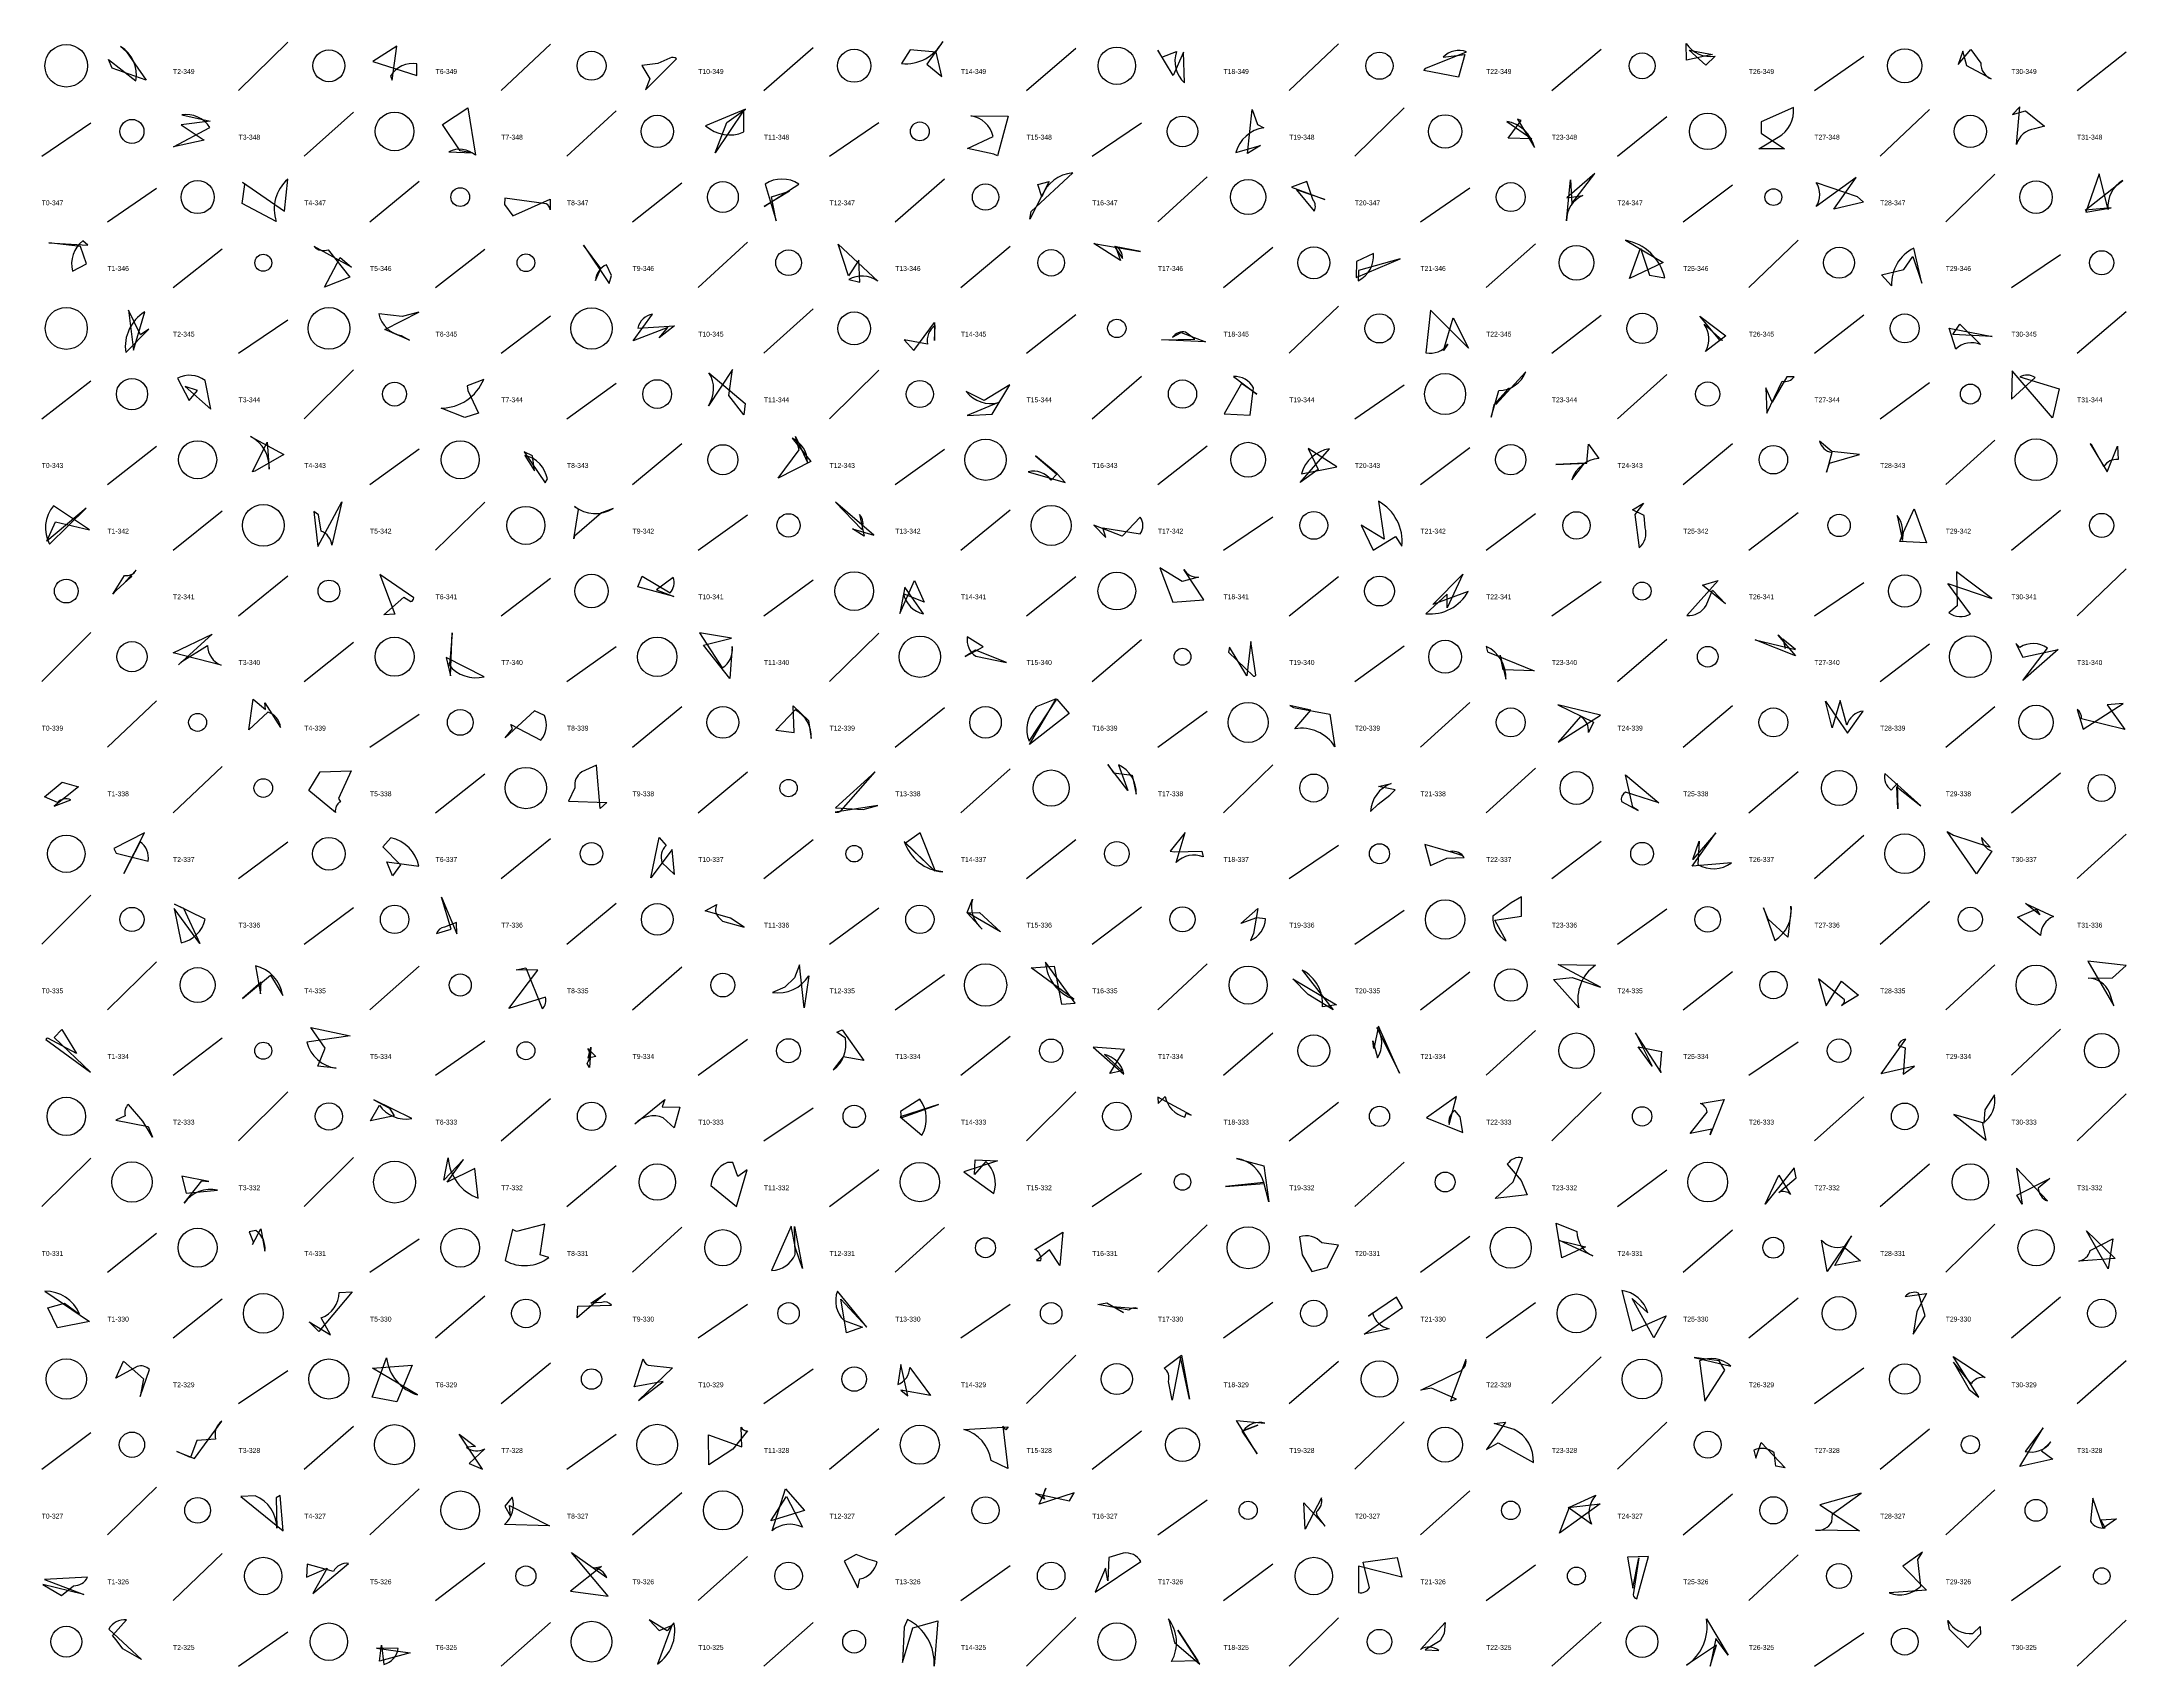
# Model space of a CAD drawing. Header units: millimetres. Extents: x -1 to 9990, y 0 to 15990.
# Drawn here: x 0 to 1270, y 13000 to 13990 of the extents above; entities that cross this region are included whole.
import ezdxf

# ---------------------------------------------------------------- set-up
doc = ezdxf.new("R2010")
doc.units = ezdxf.units.MM
doc.layers.add('TEXT', color=3, linetype='Continuous')
doc.layers.add('WALL', color=1, linetype='Continuous')

msp = doc.modelspace()

# ---------------------------------------------------------------- linework, layer by layer
for points in [[(42.9, 13973.5), (40.7, 13978.9), (57.4, 13965.8, 0.3), (48.1, 13986.8), (51.6, 13983.5), (63.6, 13966.2)], [(201.8, 13977.5), (228.5, 13969), (228.6, 13976.2, 0.3), (212.5, 13968.7), (213.5, 13966.2), (216.4, 13987)], [(544.9, 13983.3), (529.1, 13984.6), (523.9, 13976.3, 0.3), (548.9, 13989.7), (539.2, 13976), (548.4, 13968.5)], [(680, 13984.5), (682.5, 13980.3), (691.4, 13983.7, 0.3), (696.3, 13964.5), (695.7, 13983.3), (689.4, 13969.1)], [(842.1, 13972.2), (843.3, 13973.5), (868, 13983.5, 0.3), (853.8, 13980.2), (867.1, 13981.8), (863.2, 13968)], [(1017.9, 13981.8), (1002, 13978.4), (1001.8, 13988.5, 0.3), (1019.5, 13980.9), (1013.9, 13975.4), (1003.7, 13984.4)], [(1167.6, 13975.8), (1175.2, 13984.8), (1181.3, 13976.6, 0.3), (1187.6, 13967), (1172.8, 13974.9), (1170.4, 13983.9)], [(370.5, 13967.1), (367.9, 13960.3), (386.8, 13979.2, 0.3), (382.7, 13979.6), (375.4, 13976.3), (365.7, 13975.1)], [(98.9, 13929.7), (80.2, 13925.6), (102.5, 13937.4, 0.3), (85.3, 13945), (102.6, 13941.3), (85, 13939.1)], [(244.2, 13939.3), (259.7, 13949.3), (264.3, 13920.5, 0.3), (248, 13922.6), (262.2, 13921.9), (255, 13923.2)], [(417.4, 13940.5), (428.8, 13948.5), (404.5, 13938.5, 0.3), (427.7, 13934.7), (427.8, 13948), (410.2, 13922)], [(737.5, 13948.3), (740.6, 13939.3), (744.5, 13937.2, 0.3), (727.5, 13922.1), (742.5, 13926.5), (734.6, 13921.5)], [(1061.7, 13924.4), (1046.2, 13924.4), (1057.9, 13931.4, 0.3), (1067.2, 13949.5), (1047.5, 13940.8), (1047.5, 13933.9)], [(1208.6, 13947.6), (1220.1, 13938.2), (1214.1, 13936.6, 0.3), (1203.1, 13927), (1205.2, 13950), (1200.7, 13945.4)], [(580.1, 13921.2), (564.1, 13924.6), (579.7, 13932, 0.3), (566.1, 13944.5), (588.7, 13944.3), (582.3, 13920.1)], [(901.4, 13941.7), (899.2, 13942.4), (909.4, 13925.2, 0.3), (892.5, 13941.1), (907.8, 13930.4), (893.4, 13930.9)], [(602, 13881.6), (602.9, 13886.3), (628.2, 13909.7, 0.3), (609.3, 13895.1), (606.8, 13902.6), (613.8, 13904.4)], [(946.2, 13909.3), (929.1, 13894.6), (939, 13896, 0.3), (928.9, 13880.6), (931.4, 13905.6), (932.3, 13891)], [(1091.8, 13887.6), (1105.5, 13907), (1081, 13889.2, 0.3), (1081.1, 13903.9), (1106.1, 13895.3), (1109.9, 13891.8)], [(1260.8, 13888.5), (1244.9, 13887.1), (1267.8, 13905.1, 0.3), (1258.9, 13887.5), (1253.5, 13909.2), (1245.4, 13885.9)], [(122.4, 13904), (147.9, 13886.4), (149.9, 13905.9, 0.3), (142.9, 13880.1), (122.1, 13891), (123.7, 13902.7)], [(287.1, 13883.6), (309.8, 13893.7), (309.7, 13887.2, 0.3), (307.3, 13890.9), (282.2, 13894.3), (281.9, 13890.5)], [(455.6, 13898.6), (440.2, 13889.3), (461.3, 13902.9, 0.3), (440.7, 13902.9), (447.5, 13880.6), (444.7, 13895.1)], [(781.8, 13893.6), (764.5, 13899.4), (775.2, 13886.4, 0.3), (774.5, 13893.5), (770.8, 13904.4), (761.4, 13901.1)], [(974, 13863.9), (979.5, 13847.5), (988.8, 13845.8, 0.3), (964.8, 13868.7), (987.9, 13855.2), (967.3, 13845.3)], [(4.4, 13867.1), (28.1, 13865.7), (25, 13868.3, 0.3), (18.8, 13849.9), (27.3, 13854.4), (23.7, 13864.9)], [(181.9, 13858.2), (188.8, 13852.3), (166, 13864.9, 0.3), (174.6, 13862.9), (187.7, 13846.3), (172.2, 13840.2)], [(345.8, 13842.4), (347.1, 13847.3), (344.1, 13853.7, 0.3), (337.4, 13844.2), (340.6, 13851.4), (330, 13865.8)], [(491.5, 13847.1), (485.2, 13866.4), (509.4, 13843.8, 0.3), (491.7, 13844.7), (498.5, 13843.2), (497.8, 13856.5)], [(669.4, 13861.8), (653.5, 13864.8), (658.5, 13857.5, 0.3), (654.2, 13864.9), (657.3, 13856.4), (640.9, 13866.7)], [(827.7, 13857.4), (802.3, 13850.2), (802.1, 13844, 0.3), (811.4, 13860.6), (801.1, 13855.8), (800.9, 13846.1)], [(1139.9, 13858.8), (1145.5, 13842.6), (1140.6, 13863.9, 0.3), (1127, 13841), (1120.9, 13847.6), (1134.4, 13850.9)], [(52.8, 13826.2), (55.9, 13801.7), (62.8, 13825.1, 0.3), (51.2, 13800.3), (65.2, 13814.6), (60.1, 13811.1)], [(229.7, 13824.8), (219.6, 13822.2), (205.3, 13823.8, 0.3), (219.1, 13810.6), (224, 13807.8), (209.1, 13814.4)], [(381.4, 13815.6), (360.4, 13807.5), (372.1, 13823.7, 0.3), (363.2, 13815.2), (385.6, 13816.6), (376.2, 13809.2)], [(544, 13818.5), (543.9, 13807.6), (544.4, 13816.8, 0.3), (539.6, 13805.4), (525.4, 13808), (531.3, 13801.5)], [(869.3, 13803), (846, 13826.1), (843.3, 13800.2, 0.3), (856.6, 13805.4), (854, 13801.5), (860, 13821.4)], [(1010.2, 13822.4), (1026.1, 13810.5), (1013.6, 13801, 0.3), (1012.9, 13817.5), (1024, 13807.7), (1022.3, 13807.8)], [(682.3, 13808), (702.6, 13808.5), (696.9, 13812.8, 0.3), (689, 13809.6), (694.2, 13812.6), (709, 13806.8)], [(1164.3, 13811.3), (1168.5, 13817.6), (1181.2, 13805.1, 0.3), (1166.1, 13802.4), (1162, 13815.2), (1188.3, 13810)], [(87.5, 13779.6), (103, 13765.8), (99.5, 13783.2, 0.3), (82.8, 13784.6), (89.9, 13771.1), (94.9, 13777.2)], [(266.1, 13763.3), (257.7, 13760.8), (243.3, 13766.4, 0.3), (269.3, 13783.9), (259.3, 13780.1), (259.6, 13777.2)], [(418.6, 13774.1), (420.9, 13790), (406.2, 13767.9, 0.3), (406.5, 13788), (428.6, 13769.3), (427.8, 13762.4)], [(589.8, 13780.7), (574.1, 13771.1), (563.3, 13776.5, 0.3), (583, 13769.8), (563.8, 13762), (579.1, 13762.8)], [(720.4, 13763), (736.2, 13762.2), (738.2, 13778.7, 0.3), (726, 13785.7), (740.2, 13775), (731, 13781.5)], [(884.7, 13768.5), (883, 13760.9), (887.8, 13777.1, 0.3), (904.1, 13788.5), (886, 13768.6), (893.9, 13778.6)], [(1050.3, 13778.8), (1050.9, 13763.4), (1060.3, 13782.9, 0.3), (1067.7, 13785.6), (1063.1, 13785.6), (1054.2, 13770)], [(1200.5, 13789.1), (1200, 13771.8), (1214.4, 13785, 0.3), (1205.1, 13785.4), (1229.1, 13778.2), (1225.1, 13760.6)], [(128.5, 13727.7), (137.3, 13745.7), (138.5, 13729.3, 0.3), (127.3, 13749.1), (147.6, 13738.2), (129.9, 13728)], [(461.5, 13741.1), (459.2, 13749.2), (466.5, 13733.4, 0.3), (457.2, 13748.1), (468.5, 13733.9), (448.6, 13723.7)], [(777.6, 13729.1), (766.6, 13721.1), (784.6, 13741.6, 0.3), (767.6, 13726.5), (789, 13730.7), (771.5, 13741.8)], [(941.4, 13732.9), (942.3, 13744.4), (948.6, 13735.8, 0.3), (932.2, 13722.8), (939.9, 13732.9), (922.4, 13732.1)], [(1107.4, 13738.1), (1090.5, 13740), (1083.1, 13746.4, 0.3), (1090.5, 13739.4), (1087.3, 13727.5), (1089.1, 13733)], [(1258.4, 13727.6), (1264.7, 13743.2), (1265, 13735.1, 0.3), (1256.3, 13730.8), (1248.8, 13744.3), (1247.9, 13744.6)], [(294, 13739.8), (306.8, 13720.9), (308.1, 13723.3, 0.3), (294.4, 13737.6), (300.2, 13728.2), (299.1, 13737.4)], [(605.4, 13737.3), (618.4, 13726.2), (615, 13722.5, 0.3), (601, 13727.7), (623.6, 13721.1), (618.7, 13726.5)], [(8.4, 13697.1), (29.1, 13692.2), (7.1, 13707, 0.3), (4.7, 13683.5), (27, 13705.4), (3.2, 13685.4)], [(168.2, 13682.2), (182.8, 13709.3), (176.7, 13682.9, 0.3), (170.3, 13691.4), (168.7, 13701.5), (165.8, 13703.5)], [(324.2, 13686.9), (327.1, 13704.6), (324.5, 13706.5, 0.3), (348.2, 13705.2), (341.1, 13702.7), (324.6, 13688.4)], [(507, 13689), (483.7, 13709.1), (499.6, 13692.5, 0.3), (498.2, 13701.6), (501.1, 13688.5), (494, 13693)], [(811.1, 13680), (824.7, 13688.3), (828.7, 13682.3, 0.3), (814.4, 13709.7), (817.9, 13686.7), (803.9, 13695.2)], [(975.9, 13708.6), (970.6, 13701.6), (973.3, 13681.3, 0.3), (976.8, 13693.5), (976.3, 13701), (969.1, 13704.4)], [(1140.7, 13705.1), (1148.2, 13684.4), (1132, 13685.2, 0.3), (1130.5, 13701), (1133.7, 13685.7), (1134.3, 13690.9)], [(648.4, 13687.6), (646.4, 13693.6), (669.3, 13689.8, 0.3), (669.3, 13700.1), (658.3, 13688.5), (640.9, 13695.2)], [(45.3, 13655.3), (43.3, 13653.1), (50.5, 13664.5, 0.3), (57.6, 13667.8), (51.1, 13660.8), (54.9, 13664)], [(689.2, 13648.2), (708, 13649.7), (695.9, 13668.2, 0.3), (704.7, 13663.5), (694.8, 13660.8), (681.2, 13669.1)], [(856.2, 13644.8), (856.2, 13653.2), (843.3, 13641.2, 0.3), (869.1, 13654.8), (847.5, 13646.8), (865.7, 13665.2)], [(1166.6, 13666.8), (1167, 13646), (1161.9, 13641.8, 0.3), (1175, 13641), (1161.2, 13659.6), (1188, 13650.5)], [(208.5, 13640.6), (220.6, 13651.3), (224.9, 13648.6, 0.3), (226.8, 13650.8), (206.1, 13665.1), (215.1, 13640.9)], [(363.1, 13657.6), (365.9, 13664.1), (382.8, 13653.9, 0.3), (384.7, 13663.2), (374.5, 13655.8), (385.2, 13651.7)], [(531.7, 13661.4), (537.6, 13648.2), (525.1, 13653.3, 0.3), (537.2, 13641.2), (525.8, 13657.4), (522.8, 13641.3)], [(1011.8, 13658.6), (1021.3, 13661.5), (1002.2, 13640.2, 0.3), (1014, 13646.3), (1017.8, 13655.5), (1025.8, 13647.2)], [(83.4, 13610.1), (85.4, 13612.1), (101, 13621.8, 0.3), (109.3, 13609.9), (80, 13617.4), (103.8, 13628.8)], [(250.1, 13629.5), (248.7, 13611.8), (248, 13610.2, 0.3), (269.6, 13602.8), (246.5, 13614.5), (249, 13603.3)], [(420.2, 13626.3), (400.8, 13629.5), (414.6, 13608.2, 0.3), (420.7, 13621.2), (419.2, 13601.7), (403.2, 13622.1)], [(1068.5, 13619.4), (1060.7, 13625.6), (1062.2, 13620.1, 0.3), (1057.6, 13628.2), (1068.5, 13615.5), (1043.8, 13625.2)], [(562.7, 13615.2), (573.5, 13621.1), (563.9, 13627.1, 0.3), (569.1, 13615.4), (587.8, 13611.4), (568.8, 13619)], [(723.6, 13620.9), (723.1, 13617.7), (738.3, 13603.1, 0.3), (739.7, 13603.7), (736.6, 13624.3), (734.2, 13603.4)], [(890.4, 13607), (888.6, 13615.9), (892, 13601.3, 0.3), (880.1, 13621.3), (880.9, 13617.9), (909.3, 13606.5)], [(1228.5, 13619.3), (1206.9, 13600.5), (1222, 13620.2, 0.3), (1205.1, 13620.7), (1202.7, 13623), (1207, 13614.8)], [(136.3, 13582.9), (136, 13587), (145.5, 13571.8, 0.3), (137.8, 13581.3), (126.1, 13570.4), (128.8, 13589.1)], [(601.7, 13561.6), (618.1, 13589.4), (605.9, 13584.4, 0.3), (601.5, 13563.6), (618.4, 13589.2), (626, 13580.4)], [(286.9, 13571), (285.9, 13573.8), (304, 13564.2, 0.3), (306.3, 13579.2), (300.2, 13582), (282.3, 13565.5)], [(457.8, 13585.1), (467.2, 13576.2), (468.8, 13565.2, 0.3), (459, 13582.6), (447.3, 13570.3), (458.4, 13568.8)], [(762.7, 13584), (784.7, 13580.1), (787.9, 13560.2, 0.3), (763.4, 13571.1), (773.2, 13582.5), (760.3, 13585.3)], [(923.6, 13585.6), (945.4, 13575.2), (942.3, 13568.9, 0.3), (937.4, 13578.6), (923.9, 13562.9), (949.6, 13579.5)], [(1086.7, 13588), (1100.2, 13568.4), (1109.7, 13581.9, 0.3), (1099.8, 13573.3), (1095.6, 13588.3), (1090.9, 13571.7)], [(1258.4, 13585.6), (1269.1, 13570.6), (1242.7, 13577.2, 0.3), (1240, 13582.8), (1243.8, 13570.8), (1268, 13586.6)], [(22.5, 13535.7), (7.7, 13524), (17.7, 13527.8, 0.3), (9.6, 13526.3), (1.7, 13529.7), (12.4, 13538.6)], [(188.5, 13545.5), (180.9, 13528.6), (182, 13526.7, 0.3), (178.9, 13520.1), (162.8, 13533.5), (169.7, 13544.8)], [(340.3, 13522.5), (338, 13548.9), (329, 13544.8, 0.3), (324.9, 13535.2), (320.9, 13527), (344.2, 13526.1)], [(500.5, 13522), (509.3, 13524.4), (483.5, 13520.4, 0.3), (487, 13521.4), (507.7, 13544.9), (483.6, 13523)], [(652.9, 13544.2), (664.3, 13542.8), (666.8, 13531.2, 0.3), (656, 13549.2), (661.7, 13533.5), (649.6, 13549.4)], [(964.8, 13543.1), (985.3, 13526), (964.8, 13532.5, 0.3), (962.4, 13526.8), (972.7, 13521.4), (969.3, 13523.3)], [(1130.3, 13535.7), (1144.8, 13524.1), (1122.8, 13543.8, 0.3), (1126.8, 13533.8), (1130.4, 13537.7), (1130.9, 13522.3)], [(824.6, 13533.9), (814.5, 13535.9), (822.1, 13537.7, 0.3), (809.6, 13520.8), (814.2, 13525.2), (821.4, 13530.6)], [(44, 13498.1), (45.4, 13495.3), (64.8, 13490.5, 0.3), (59.9, 13502.3), (50, 13482.9), (62.7, 13507.7)], [(213.8, 13481.5), (210.2, 13490.1), (229.8, 13487.4, 0.3), (212.7, 13504.7), (207.9, 13499.2), (218.5, 13488.2)], [(371.2, 13480.3), (376.2, 13504.8), (380.4, 13500.1, 0.3), (377.9, 13489.7), (385.5, 13482.4), (384.1, 13497.5)], [(526.3, 13501.5), (544.2, 13484.4), (525.5, 13502.4, 0.3), (548.9, 13484), (544.3, 13484.7), (535.1, 13507.7)], [(690.2, 13496.2), (706.7, 13496.6), (707.6, 13493, 0.3), (691.1, 13489.7), (696.7, 13507.9), (687.4, 13496.5)], [(846, 13487.8), (856, 13492.3), (866.7, 13492.6, 0.3), (858.3, 13496.4), (865, 13494.2), (842.7, 13500.6)], [(1005.9, 13491.5), (1009.8, 13502.7), (1008.9, 13488.5, 0.3), (1029.5, 13489.4), (1005.6, 13487.5), (1019.9, 13507.7)], [(1164.8, 13506.3), (1187, 13499), (1181.7, 13504.9, 0.3), (1188.1, 13496.5), (1178.7, 13482.7), (1160.9, 13508.6)], [(96.3, 13440.4), (80.7, 13461.7), (84.9, 13440.7, 0.3), (99.6, 13455.1), (81, 13464.3), (86.4, 13461.8)], [(252.9, 13446.2), (252.7, 13453.2), (245.3, 13450.3, 0.3), (240.6, 13446.4), (249.4, 13449), (243.5, 13468.5)], [(419.7, 13455.7), (404.2, 13460.3), (411.3, 13464.1, 0.3), (412.1, 13456.6), (414.7, 13454), (428, 13450.2)], [(584.2, 13447.4), (563.8, 13459.1), (567, 13467.3, 0.3), (573, 13449.1), (563.8, 13458.9), (571.4, 13459.1)], [(901.5, 13468.7), (895.2, 13465), (884.1, 13456.9, 0.3), (892.2, 13442), (885.2, 13454.5), (901.5, 13457)], [(1051.9, 13455.2), (1048.9, 13462.1), (1055.9, 13442.2, 0.3), (1065.6, 13463), (1065.8, 13461.6), (1063.8, 13444.1)], [(1217.3, 13457.8), (1208.5, 13464.6), (1225.6, 13456.7, 0.3), (1217.7, 13445.1), (1203.7, 13456.4), (1215, 13461.2)], [(741, 13461.7), (738.2, 13446.4), (736.4, 13442.2, 0.3), (745.5, 13455.3), (740.1, 13456), (730.5, 13452.4)], [(122.3, 13406.9), (139.4, 13421), (146.9, 13408.7, 0.3), (130.2, 13426.7), (133.4, 13409.6), (133.7, 13416.8)], [(289, 13424.2), (294.9, 13425.5), (305, 13400.7, 0.3), (306.9, 13407.6), (284.5, 13400.7), (302.2, 13424)], [(458.7, 13419.3), (452.8, 13413.7), (445.3, 13410.4, 0.3), (467.3, 13420.6), (464.6, 13401.2), (461.7, 13427.4)], [(621.2, 13403.3), (629.6, 13403.9), (611.6, 13428.9, 0.3), (628.9, 13406.3), (602.9, 13425.4), (616.9, 13426.5)], [(762.3, 13418.7), (788.8, 13402.9), (780.3, 13401.7, 0.3), (768, 13424.1), (786.8, 13400), (771.5, 13409.2)], [(949.6, 13413.7), (923.9, 13427.6), (946.6, 13427.1, 0.3), (936.4, 13401.2), (921.1, 13418.4), (932.4, 13419.5)], [(1246.5, 13429.5), (1262.4, 13402.4), (1259.7, 13410.5, 0.3), (1246.7, 13419.2), (1261.5, 13419.3), (1270, 13426.9)], [(1096.5, 13417.4), (1106.8, 13408.8), (1096.5, 13402.6, 0.3), (1098.3, 13405.9), (1082.4, 13418.8), (1087.1, 13402.4)], [(12.3, 13388), (21.3, 13373.2), (3.8, 13382.7, 0.3), (2.5, 13381.9), (29.7, 13361.9), (7.5, 13383)], [(164, 13389.1), (187.9, 13384), (161.5, 13380.2, 0.3), (179.3, 13364.3), (168.3, 13365.6), (172.8, 13376.6)], [(500.8, 13369.1), (488.3, 13371.3), (482.2, 13363.4, 0.3), (489.6, 13382.6), (484.5, 13386.3), (487.7, 13387.8)], [(811.6, 13376.4), (811, 13381.1), (813.8, 13370.6, 0.3), (813.5, 13389.2), (827.3, 13361.4), (814.4, 13389.9)], [(972.6, 13377.4), (986.9, 13374.5), (986, 13364.9, 0.3), (986.7, 13361.8), (971, 13385.9), (981.1, 13365.6)], [(334.5, 13377.1), (333.7, 13364.7), (332.3, 13367.3, 0.3), (332.8, 13376.4), (337.5, 13371.5), (333, 13370.5)], [(659.7, 13375.7), (640.5, 13377.1), (659.3, 13360.7, 0.3), (647.4, 13372.6), (658.2, 13362.8), (650.7, 13361.2)], [(1140.9, 13365.5), (1120.6, 13361), (1135.6, 13382, 0.3), (1131, 13378.1), (1135.3, 13376.7), (1134, 13360.7)], [(1165, 13336.2), (1184.6, 13320.6), (1182.5, 13330.6, 0.3), (1189.7, 13348.1), (1183.8, 13338.9), (1183.3, 13330.9)], [(67.5, 13322.3), (61.7, 13332.1), (52.8, 13342.2, 0.3), (50.9, 13335.4), (45.2, 13332.6), (64.9, 13328.8)], [(214.7, 13335.3), (200.3, 13332.2), (205.7, 13341.9, 0.3), (225.4, 13333.7), (202.3, 13345.1), (211.8, 13340)], [(388.8, 13340.6), (385.3, 13328), (378.7, 13334.2, 0.3), (361.3, 13330.4), (379.6, 13345.2), (378, 13340.9)], [(546.3, 13342.3), (523.1, 13334.7), (536.3, 13323.6, 0.3), (535, 13345.4), (523.2, 13338), (523.7, 13334.2)], [(680, 13346.6), (680.2, 13342.8), (684.5, 13347.2, 0.3), (696.5, 13334.6), (697.3, 13336.9), (700.2, 13335.7)], [(865.7, 13325.1), (864.2, 13334.8), (860.9, 13338.6, 0.3), (857.4, 13330), (862, 13347.1), (843.7, 13334.1)], [(1017.4, 13327.3), (1004.3, 13324.5), (1014.6, 13337.6, 0.3), (1010.3, 13342.9), (1025, 13345.2), (1016.4, 13323.7)], [(256.9, 13308.8), (244.9, 13296.2), (247.7, 13309.8, 0.3), (266, 13285.2), (263.9, 13303.2), (247, 13295)], [(885.5, 13284.9), (896.4, 13295.2), (902.1, 13309.8, 0.3), (892.9, 13305.9), (901.4, 13295.9), (905, 13287.2)], [(85.3, 13298.5), (88, 13288.3), (107.2, 13290.1, 0.3), (86.8, 13282.1), (97.6, 13295.7), (101.8, 13295.4)], [(424.2, 13298.3), (421, 13307), (417.8, 13306.8, 0.3), (407.7, 13292.9), (423.3, 13280.1), (429.8, 13302.5)], [(582.3, 13308), (561.8, 13301.2), (580, 13288.1, 0.3), (575.2, 13307.5), (568.3, 13299.6), (568.7, 13308.6)], [(744.5, 13294.7), (721.2, 13292.2), (744.8, 13294.1, 0.3), (728, 13309.4), (744.6, 13304.8), (747.6, 13282.9)], [(1050, 13281.5), (1058.4, 13299.1), (1065.5, 13287.5, 0.3), (1058.4, 13288.6), (1068.9, 13297.6), (1067.7, 13303.7)], [(1203.4, 13287), (1223.5, 13297.1), (1216.4, 13291.3, 0.3), (1222, 13283.5), (1203.1, 13303.4), (1206.6, 13281.5)], [(128.4, 13256.9), (133.6, 13266.5), (135.9, 13252.8, 0.3), (130.4, 13265.4), (126.4, 13264.7), (128.8, 13258.5)], [(289.2, 13264.8), (286.9, 13266), (282.3, 13247.2, 0.3), (308.9, 13249), (303.7, 13250.7), (306.5, 13269.4)], [(459.2, 13254.8), (456.7, 13268.1), (444.7, 13241.2, 0.3), (459, 13250.9), (458.7, 13268), (463.5, 13242.4)], [(614, 13253.7), (606, 13247.2), (608.8, 13247.3, 0.3), (605.1, 13254), (622.2, 13264.4), (620.2, 13244.2)], [(783.2, 13242.9), (790, 13256.5), (779.9, 13257.9, 0.3), (766.2, 13261.6), (768, 13250.7), (773.8, 13240.4)], [(926.1, 13248.9), (922.6, 13269.9), (935.3, 13264.9, 0.3), (945, 13250), (924.7, 13259.3), (940.6, 13255.5)], [(1102.5, 13262.3), (1087.8, 13240.5), (1084.3, 13259.6, 0.3), (1097.7, 13255.8), (1108, 13246.9), (1092.5, 13244.1)], [(1245.7, 13265.2), (1263.3, 13248.4), (1241, 13246.8, 0.3), (1247.9, 13253.3), (1261.8, 13260.4), (1259, 13242.1)], [(3.8, 13218.3), (13.8, 13221.2), (23.1, 13214.6, 0.3), (1.9, 13228.6), (29.2, 13210.1), (9.6, 13206.1)], [(163, 13209.8), (176, 13201.9), (170.3, 13212.2, 0.3), (181.2, 13227.8), (189.2, 13228.2), (168.8, 13204)], [(326.2, 13212.2), (326.7, 13219.3), (347.2, 13220, 0.3), (341.3, 13221.7), (334.5, 13221.3), (343.5, 13227.1)], [(486.9, 13223.6), (502.7, 13206.5), (484.8, 13228.6, 0.3), (488.8, 13210.6), (500, 13206.6), (490.3, 13203.2)], [(659.1, 13215.6), (652.4, 13219.1), (667.5, 13217.9, 0.3), (662.3, 13217), (643.4, 13220.3), (648.9, 13221.4)], [(825.3, 13224.8), (808.4, 13213.2), (810.8, 13215.4, 0.3), (821, 13205.6), (805.6, 13202.3), (829.1, 13218.5)], [(982.2, 13200.1), (969, 13224), (978.5, 13215.4, 0.3), (962.6, 13228.9), (968.9, 13204.4), (989.6, 13213.5)], [(1140.1, 13202.4), (1147.5, 13213.4), (1143.4, 13227.4, 0.3), (1135.2, 13225.3), (1148.2, 13227.1), (1142.4, 13216.1)], [(62.1, 13175.2), (60, 13164.4), (65.6, 13180.8, 0.3), (58.1, 13182.6), (45.1, 13175.6), (49.8, 13185.8)], [(216.4, 13161.1), (201.4, 13164), (210.1, 13187.9, 0.3), (228.9, 13165.4), (201.5, 13181.6), (225.8, 13183.4)], [(378.7, 13173.5), (361, 13170.2), (366.5, 13187.4, 0.3), (369.5, 13183.5), (384.3, 13181.9), (363.6, 13161.9)], [(527.7, 13164.7), (523.4, 13183.9), (521.5, 13171.6, 0.3), (528.9, 13182.1), (541.5, 13165), (523.4, 13168.3)], [(693.7, 13188.4), (688.7, 13162.2), (686.5, 13173.5, 0.3), (683.9, 13181.6), (694.5, 13189.5), (699.3, 13162.8)], [(846.8, 13169.5), (840.3, 13168.2), (864, 13179.7, 0.3), (867.7, 13186.8), (858.2, 13161.8), (861.9, 13162.7)], [(1022, 13186), (1006.8, 13188.2), (1029.1, 13182.8, 0.3), (1009.9, 13186), (1013.2, 13161.5), (1025.4, 13180.3)], [(1180.1, 13163.9), (1164.6, 13188.7), (1184.1, 13176, 0.3), (1175.4, 13172), (1164.7, 13185.2), (1174.3, 13168.7)], [(82.4, 13130.8), (93, 13126.5), (109.8, 13149.4, 0.3), (105.9, 13138.3), (94.5, 13137.6), (90.6, 13127.2)], [(406.3, 13141), (426.6, 13133.7), (426.1, 13145.7, 0.3), (429.9, 13143.4), (421.1, 13132.2), (406.4, 13122.7)], [(585.5, 13146.2), (588.6, 13120.5), (578.4, 13125.4, 0.3), (561.7, 13144.3), (588.8, 13145.8), (587.4, 13144.1)], [(740.4, 13129.5), (727.9, 13149.7), (745.2, 13148.2, 0.3), (732, 13143.5), (741, 13146.9), (731.1, 13143.2)], [(880.3, 13132.1), (887.4, 13136.1), (908.8, 13124.1, 0.3), (897, 13144.3), (884.9, 13148), (891.7, 13148.8)], [(1205.1, 13121.7), (1219.4, 13145.2), (1208.4, 13130.9, 0.3), (1224, 13136.7), (1218.3, 13131.3), (1225.2, 13126.1)], [(254.3, 13141.4), (264.3, 13133.8), (258.8, 13133.4, 0.3), (269.9, 13132.5), (260.5, 13123.5), (268.6, 13120.1)], [(1062.2, 13120.9), (1056.4, 13122), (1055.5, 13130, 0.3), (1043.1, 13131.6), (1044.3, 13126.7), (1047.5, 13136.4)], [(444.3, 13088.7), (453.7, 13103.5), (463.5, 13084.7, 0.3), (445.1, 13082.6), (453.2, 13108.1), (464.7, 13094.9)], [(629, 13105.7), (607.6, 13098.8), (612, 13108.6, 0.3), (610.9, 13101.9), (605.5, 13105.3), (626.1, 13100.9)], [(145.3, 13104.1), (142.8, 13102.7), (143.3, 13084.2, 0.3), (130.1, 13103.9), (121.4, 13103.4), (147.1, 13082.5)], [(285, 13097.9), (309.3, 13085.5), (281.9, 13086.4, 0.3), (286.6, 13103.1), (282.2, 13097.5), (285.6, 13091.4)], [(781.9, 13085.3), (777.1, 13091.9), (776.6, 13094.1, 0.3), (779.6, 13102.7), (769.7, 13083.6), (769, 13099.6)], [(924.7, 13081.2), (930.8, 13096.9), (946.8, 13104.3, 0.3), (944.2, 13086.5), (929.9, 13096.8), (949.4, 13099)], [(1083.2, 13098.4), (1107.4, 13082.6), (1080.6, 13082.9, 0.3), (1090.7, 13088), (1091.1, 13092.8), (1108.4, 13105.4)], [(1255.9, 13084.1), (1249.7, 13102.4), (1248.1, 13088.5, 0.3), (1257.2, 13084.3), (1254.4, 13089.2), (1264.1, 13089.8)], [(345.2, 13042.7), (322.7, 13069.4), (344.2, 13054, 0.3), (336.3, 13059.9), (341.1, 13060.7), (322.1, 13045.8)], [(648, 13059.8), (641.8, 13045.2), (669.7, 13063.8, 0.3), (658.9, 13069), (650.2, 13066.2), (649.5, 13052)], [(1133.9, 13061), (1148.3, 13046.4), (1125.6, 13044.8, 0.3), (1144.8, 13048.9), (1143, 13065.1), (1145.8, 13069.6)], [(174, 13059.8), (165.1, 13044.3), (186.9, 13062.7, 0.3), (177.7, 13057.8), (161.8, 13062.2), (161.4, 13054.2)], [(488.8, 13064.1), (497.2, 13047.8), (498.5, 13053.2, 0.3), (508.9, 13063.6), (503.3, 13065.2), (496.2, 13068.1)], [(828.7, 13054.4), (802.2, 13061.1), (802.3, 13044.9, 0.3), (809, 13047.7), (805, 13063.5), (825.7, 13066.2)], [(969.4, 13047.5), (973.1, 13066.1), (969.5, 13043.5, 0.3), (971.9, 13041.2), (979, 13066.9), (966.1, 13066.5)], [(0.6, 13049.8), (12, 13043.1), (19.4, 13049.1, 0.3), (28, 13054.2), (1.7, 13052.9), (25.6, 13043.8)], [(45.4, 13016.1), (43.2, 13018.7), (51.6, 13028.3, 0.3), (40.9, 13022.6), (60.9, 13004.1), (49.4, 13010.7)], [(376.2, 13021.9), (383.9, 13024.8), (375.2, 13001.4, 0.3), (385.2, 13026.4), (381.1, 13021.6), (370, 13028.3)], [(530.8, 13023.5), (546, 13027.8), (543.7, 13000, 0.3), (527.4, 13028.6), (525.5, 13023.9), (524.4, 13002.4)], [(692.2, 13022.1), (704.3, 13003.3), (688.4, 13003, 0.3), (686.4, 13029), (690.1, 13014.6), (705.5, 13001.3)], [(852, 13015.5), (842.9, 13010.1), (851.2, 13009.7, 0.3), (840.1, 13010.3), (855.1, 13026.6), (854.5, 13019.9)], [(1016.4, 13000), (1020.4, 13012.9), (1002, 13000.7, 0.3), (1014.2, 13029), (1027.4, 13006.7), (1020, 13017)], [(1173.4, 13011.4), (1162.3, 13022.4), (1161.3, 13028, 0.3), (1176.6, 13020), (1181, 13024.3), (1181.2, 13019.6)], [(205.8, 13003.1), (207.1, 13012.9), (208.5, 13001.1, 0.3), (217.1, 13010.8), (203.9, 13011.1), (224.4, 13008.2)]]:
    msp.add_lwpolyline(points, format="xyb", close=True)
for centre, radius in [((15, 13975), 13), ((175, 13975), 9.72), ((335, 13975), 8.84), ((495, 13975), 10.1), ((655, 13975), 11.4), ((815, 13975), 8.26), ((975, 13975), 7.89), ((1135, 13975), 10.4), ((215, 13935), 11.8), ((375, 13935), 9.82), ((855, 13935), 10.2), ((1015, 13935), 11.1), ((1175, 13935), 9.81), ((55, 13935), 7.32), ((535, 13935), 5.75), ((695, 13935), 9.34), ((95, 13895), 10.1), ((255, 13895), 5.7), ((415, 13895), 9.4), ((575, 13895), 8.02), ((735, 13895), 10.7), ((895, 13895), 8.81), ((1055, 13895), 5.12), ((1215, 13895), 9.93), ((135, 13855), 5.15), ((295, 13855), 5.36), ((455, 13855), 7.82), ((615, 13855), 8.08), ((775, 13855), 9.73), ((935, 13855), 10.6), ((1095, 13855), 9.43), ((1255, 13855), 7.34), ((15, 13815), 12.8), ((175, 13815), 12.7), ((335, 13815), 12.6), ((495, 13815), 10), ((655, 13815), 5.6), ((815, 13815), 8.87), ((975, 13815), 9.27), ((1135, 13815), 8.84), ((55, 13775), 9.51), ((215, 13775), 7.29), ((375, 13775), 8.76), ((535, 13775), 8.24), ((695, 13775), 8.62), ((855, 13775), 12.5), ((1015, 13775), 7.36), ((1175, 13775), 6.07), ((95, 13735), 11.6), ((255, 13735), 11.6), ((415, 13735), 9.17), ((575, 13735), 12.6), ((735, 13735), 10.6), ((895, 13735), 9.25), ((1055, 13735), 8.68), ((1215, 13735), 12.7), ((135, 13695), 12.7), ((295, 13695), 11.6), ((615, 13695), 12.2), ((775, 13695), 8.46), ((935, 13695), 8.35), ((455, 13695), 7.11), ((1095, 13695), 6.84), ((1255, 13695), 7.33), ((495, 13655), 11.8), ((655, 13655), 11.5), ((15, 13655), 7.25), ((175, 13655), 6.66), ((335, 13655), 10.2), ((815, 13655), 9.09), ((975, 13655), 5.5), ((1135, 13655), 9.85), ((535, 13615), 12.6), ((1175, 13615), 12.7), ((55, 13615), 9.19), ((215, 13615), 11.9), ((375, 13615), 12), ((695, 13615), 5.16), ((855, 13615), 10), ((1015, 13615), 6.28), ((95, 13575), 5.47), ((255, 13575), 7.85), ((415, 13575), 9.69), ((575, 13575), 9.63), ((735, 13575), 12.2), ((895, 13575), 8.81), ((1055, 13575), 8.79), ((1215, 13575), 10.5), ((135, 13535), 5.68), ((295, 13535), 12.6), ((455, 13535), 5.31), ((615, 13535), 11), ((775, 13535), 8.54), ((935, 13535), 10), ((1095, 13535), 10.7), ((1255, 13535), 8.21), ((15, 13495), 11.4), ((175, 13495), 9.95), ((335, 13495), 6.85), ((655, 13495), 7.49), ((815, 13495), 6.09), ((975, 13495), 6.91), ((1135, 13495), 12.1), ((495, 13495), 5.04), ((55, 13455), 7.33), ((215, 13455), 8.67), ((375, 13455), 9.64), ((535, 13455), 8.64), ((695, 13455), 7.63), ((855, 13455), 12), ((1015, 13455), 7.8), ((1175, 13455), 7.37), ((95, 13415), 10.6), ((575, 13415), 12.9), ((735, 13415), 11.6), ((895, 13415), 9.89), ((1215, 13415), 12.2), ((255, 13415), 6.74), ((415, 13415), 7.25), ((1055, 13415), 8.32), ((935, 13375), 10.8), ((135, 13375), 5.18), ((295, 13375), 5.47), ((455, 13375), 7.31), ((615, 13375), 7.13), ((775, 13375), 9.69), ((1095, 13375), 7.18), ((1255, 13375), 10.5), ((15, 13335), 11.7), ((175, 13335), 8.31), ((335, 13335), 8.65), ((495, 13335), 6.82), ((655, 13335), 8.67), ((815, 13335), 6.16), ((975, 13335), 5.91), ((1135, 13335), 8.12), ((55, 13295), 12.3), ((215, 13295), 12.8), ((375, 13295), 11.1), ((535, 13295), 12), ((695, 13295), 5.04), ((855, 13295), 6.06), ((1015, 13295), 12.1), ((1175, 13295), 11.1), ((95, 13255), 11.9), ((255, 13255), 11.8), ((415, 13255), 11), ((575, 13255), 6.08), ((735, 13255), 12.8), ((895, 13255), 12.5), ((1055, 13255), 6.38), ((1215, 13255), 11), ((135, 13215), 12.1), ((295, 13215), 8.72), ((455, 13215), 6.55), ((615, 13215), 6.58), ((775, 13215), 8.02), ((935, 13215), 11.8), ((1095, 13215), 10.3), ((1255, 13215), 8.6), ((15, 13175), 12.3), ((175, 13175), 12.2), ((655, 13175), 9.46), ((815, 13175), 11.1), ((975, 13175), 12.1), ((1135, 13175), 9.3), ((335, 13175), 6.23), ((495, 13175), 7.47), ((215, 13135), 12.2), ((375, 13135), 12.4), ((535, 13135), 11.9), ((695, 13135), 10.3), ((855, 13135), 10.6), ((55, 13135), 7.71), ((1015, 13135), 8.2), ((1175, 13135), 5.52), ((255, 13095), 11.8), ((415, 13095), 11.9), ((95, 13095), 7.86), ((575, 13095), 8.27), ((735, 13095), 5.57), ((895, 13095), 5.64), ((1055, 13095), 8.31), ((1215, 13095), 6.67), ((135, 13055), 11.4), ((295, 13055), 6.12), ((455, 13055), 8.41), ((615, 13055), 8.42), ((775, 13055), 11.4), ((935, 13055), 5.45), ((1095, 13055), 7.61), ((1255, 13055), 5.07), ((15, 13015), 9.4), ((175, 13015), 11.4), ((335, 13015), 12.4), ((495, 13015), 6.97), ((655, 13015), 11.5), ((815, 13015), 7.51), ((975, 13015), 9.68), ((1135, 13015), 8.14)]:
    msp.add_circle(centre, radius)
at = {"layer": 'WALL'}
for p, q in [((120, 13960), (150, 13989.4)), ((280, 13960), (310, 13988.1)), ((440, 13960), (470, 13986.1)), ((600, 13960), (630, 13985.8)), ((760, 13960), (790, 13988.3)), ((920, 13960), (950, 13985.2)), ((1240, 13960), (1270, 13983.5)), ((1080, 13960), (1110, 13980.9)), ((160, 13920), (190, 13946.7)), ((320, 13920), (350, 13947.6)), ((800, 13920), (830, 13949.3)), ((1120, 13920), (1150, 13948.4)), ((0, 13920), (30, 13940.2)), ((480, 13920), (510, 13940.4)), ((640, 13920), (670, 13940.2)), ((960, 13920), (990, 13944)), ((680, 13880), (710, 13907.3)), ((1160, 13880), (1190, 13908.9)), ((40, 13880), (70, 13900.5)), ((200, 13880), (230, 13904.6)), ((360, 13880), (390, 13903.6)), ((520, 13880), (550, 13906.1)), ((840, 13880), (870, 13900.6)), ((1000, 13880), (1030, 13902.4)), ((1040, 13840), (1070, 13868.8)), ((80, 13840), (110, 13863.5)), ((240, 13840), (270, 13863.3)), ((400, 13840), (430, 13867.6)), ((560, 13840), (590, 13865)), ((720, 13840), (750, 13864.4)), ((880, 13840), (910, 13866.6)), ((1200, 13840), (1230, 13860.1)), ((120, 13800), (150, 13820.2)), ((280, 13800), (310, 13822.7)), ((440, 13800), (470, 13826.9)), ((600, 13800), (630, 13823.4)), ((760, 13800), (790, 13828.5)), ((920, 13800), (950, 13823)), ((1080, 13800), (1110, 13823.3)), ((1240, 13800), (1270, 13825.2)), ((0, 13760), (30, 13783.1)), ((160, 13760), (190, 13789.8)), ((320, 13760), (350, 13781.7)), ((480, 13760), (510, 13789.6)), ((640, 13760), (670, 13785.9)), ((800, 13760), (830, 13780.7)), ((960, 13760), (990, 13787)), ((1120, 13760), (1150, 13782.1)), ((40, 13720), (70, 13743.3)), ((200, 13720), (230, 13741.7)), ((360, 13720), (390, 13744.9)), ((520, 13720), (550, 13741.5)), ((680, 13720), (710, 13743.5)), ((840, 13720), (870, 13742.5)), ((1000, 13720), (1030, 13744.9)), ((1160, 13720), (1190, 13747)), ((80, 13680), (110, 13703.9)), ((240, 13680), (270, 13709.2)), ((560, 13680), (590, 13704.4)), ((1200, 13680), (1230, 13704.2)), ((400, 13680), (430, 13701.4)), ((720, 13680), (750, 13700.2)), ((880, 13680), (910, 13702.2)), ((1040, 13680), (1070, 13702.9)), ((1240, 13640), (1270, 13668.5)), ((120, 13640), (150, 13664.3)), ((280, 13640), (310, 13662.9)), ((440, 13640), (470, 13661.8)), ((600, 13640), (630, 13663.9)), ((760, 13640), (790, 13663.8)), ((920, 13640), (950, 13660.8)), ((1080, 13640), (1110, 13660.3)), ((0, 13600), (30, 13629.7)), ((480, 13600), (510, 13629.4)), ((160, 13600), (190, 13623.9)), ((320, 13600), (350, 13621.2)), ((640, 13600), (670, 13625.4)), ((800, 13600), (830, 13621.7)), ((960, 13600), (990, 13625.7)), ((1120, 13600), (1150, 13622.9)), ((40, 13560), (70, 13588.2)), ((200, 13560), (230, 13580.1)), ((360, 13560), (390, 13584.6)), ((520, 13560), (550, 13584)), ((680, 13560), (710, 13581.8)), ((840, 13560), (870, 13587.2)), ((1000, 13560), (1030, 13585.3)), ((1160, 13560), (1190, 13584.6)), ((80, 13520), (110, 13548.1)), ((240, 13520), (270, 13543.7)), ((400, 13520), (430, 13544.8)), ((560, 13520), (590, 13546.7)), ((720, 13520), (750, 13549.2)), ((880, 13520), (910, 13547.1)), ((1040, 13520), (1070, 13545.1)), ((1200, 13520), (1230, 13544.3)), ((120, 13480), (150, 13502.2)), ((280, 13480), (310, 13504.3)), ((440, 13480), (470, 13503.6)), ((600, 13480), (630, 13503.7)), ((760, 13480), (790, 13500.2)), ((920, 13480), (950, 13502.7)), ((1080, 13480), (1110, 13506.3)), ((1240, 13480), (1270, 13507)), ((0, 13440), (30, 13469.8)), ((160, 13440), (190, 13462.2)), ((320, 13440), (350, 13464.8)), ((480, 13440), (510, 13462.1)), ((640, 13440), (670, 13462.7)), ((1120, 13440), (1150, 13466.1)), ((800, 13440), (830, 13460.6)), ((960, 13440), (990, 13461.5)), ((40, 13400), (70, 13429.1)), ((200, 13400), (230, 13426.5)), ((360, 13400), (390, 13426.1)), ((680, 13400), (710, 13428)), ((1160, 13400), (1190, 13427.3)), ((520, 13400), (550, 13421.4)), ((840, 13400), (870, 13423.1)), ((1000, 13400), (1030, 13423.2)), ((720, 13360), (750, 13385.9)), ((880, 13360), (910, 13387.4)), ((1200, 13360), (1230, 13388.2)), ((80, 13360), (110, 13382.8)), ((240, 13360), (270, 13381.1)), ((400, 13360), (430, 13382.1)), ((560, 13360), (590, 13383.8)), ((1040, 13360), (1070, 13380.4)), ((120, 13320), (150, 13349.9)), ((600, 13320), (630, 13349.9)), ((920, 13320), (950, 13349.6)), ((1240, 13320), (1270, 13348.8)), ((280, 13320), (310, 13345.9)), ((440, 13320), (470, 13340.3)), ((760, 13320), (790, 13343.7)), ((1080, 13320), (1110, 13346.8)), ((160, 13280), (190, 13309.9)), ((0, 13280), (30, 13309.5)), ((320, 13280), (350, 13305.1)), ((480, 13280), (510, 13302.6)), ((640, 13280), (670, 13300.4)), ((800, 13280), (830, 13307.2)), ((960, 13280), (990, 13302.5)), ((1120, 13280), (1150, 13306.1)), ((40, 13240), (70, 13263.8)), ((200, 13240), (230, 13260.5)), ((360, 13240), (390, 13267.6)), ((520, 13240), (550, 13267.3)), ((680, 13240), (710, 13269)), ((840, 13240), (870, 13262.1)), ((1000, 13240), (1030, 13265.8)), ((1160, 13240), (1190, 13269.3)), ((80, 13200), (110, 13223.8)), ((240, 13200), (270, 13225.7)), ((720, 13200), (750, 13221.8)), ((880, 13200), (910, 13221.7)), ((1040, 13200), (1070, 13224.5)), ((1200, 13200), (1230, 13225)), ((400, 13200), (430, 13220.5)), ((560, 13200), (590, 13220.5)), ((280, 13160), (310, 13184.8)), ((600, 13160), (630, 13189.5)), ((760, 13160), (790, 13185.8)), ((920, 13160), (950, 13188.6)), ((1240, 13160), (1270, 13186.3)), ((120, 13160), (150, 13180.1)), ((440, 13160), (470, 13181.3)), ((1080, 13160), (1110, 13181.8)), ((160, 13120), (190, 13146.3)), ((480, 13120), (510, 13144.9)), ((800, 13120), (830, 13149)), ((960, 13120), (990, 13148.7)), ((1120, 13120), (1150, 13144.6)), ((0, 13120), (30, 13142.5)), ((320, 13120), (350, 13141.4)), ((640, 13120), (670, 13143.4)), ((40, 13080), (70, 13109.1)), ((200, 13080), (230, 13108.1)), ((840, 13080), (870, 13106.8)), ((1160, 13080), (1190, 13107.6)), ((360, 13080), (390, 13105.9)), ((520, 13080), (550, 13103.2)), ((680, 13080), (710, 13101.4)), ((1000, 13080), (1030, 13105)), ((80, 13040), (110, 13068.7)), ((240, 13040), (270, 13063.1)), ((400, 13040), (430, 13066.8)), ((560, 13040), (590, 13061.5)), ((720, 13040), (750, 13062.5)), ((880, 13040), (910, 13061.8)), ((1040, 13040), (1070, 13068)), ((1200, 13040), (1230, 13061.3)), ((120, 13000), (150, 13020.9)), ((280, 13000), (310, 13026.6)), ((440, 13000), (470, 13026.7)), ((600, 13000), (630, 13029.8)), ((760, 13000), (790, 13029.6)), ((920, 13000), (950, 13026.8)), ((1080, 13000), (1110, 13020.3)), ((1240, 13000), (1270, 13028.2))]:
    msp.add_line(p, q, dxfattribs=at)

# ---------------------------------------------------------------- texts
at = {"layer": 'TEXT'}
for s, p in [('T2-349', (80, 13970)), ('T6-349', (240, 13970)), ('T10-349', (400, 13970)), ('T14-349', (560, 13970)), ('T18-349', (720, 13970)), ('T22-349', (880, 13970)), ('T26-349', (1040, 13970)), ('T30-349', (1200, 13970)), ('T3-348', (120, 13930)), ('T7-348', (280, 13930)), ('T11-348', (440, 13930)), ('T15-348', (600, 13930)), ('T19-348', (760, 13930)), ('T23-348', (920, 13930)), ('T27-348', (1080, 13930)), ('T31-348', (1240, 13930)), ('T0-347', (0, 13890)), ('T4-347', (160, 13890)), ('T8-347', (320, 13890)), ('T12-347', (480, 13890)), ('T16-347', (640, 13890)), ('T20-347', (800, 13890)), ('T24-347', (960, 13890)), ('T28-347', (1120, 13890)), ('T1-346', (40, 13850)), ('T5-346', (200, 13850)), ('T9-346', (360, 13850)), ('T13-346', (520, 13850)), ('T17-346', (680, 13850)), ('T21-346', (840, 13850)), ('T25-346', (1000, 13850)), ('T29-346', (1160, 13850)), ('T2-345', (80, 13810)), ('T6-345', (240, 13810)), ('T10-345', (400, 13810)), ('T14-345', (560, 13810)), ('T18-345', (720, 13810)), ('T22-345', (880, 13810)), ('T26-345', (1040, 13810)), ('T30-345', (1200, 13810)), ('T3-344', (120, 13770)), ('T7-344', (280, 13770)), ('T11-344', (440, 13770)), ('T15-344', (600, 13770)), ('T19-344', (760, 13770)), ('T23-344', (920, 13770)), ('T27-344', (1080, 13770)), ('T31-344', (1240, 13770)), ('T0-343', (0, 13730)), ('T4-343', (160, 13730)), ('T8-343', (320, 13730)), ('T12-343', (480, 13730)), ('T16-343', (640, 13730)), ('T20-343', (800, 13730)), ('T24-343', (960, 13730)), ('T28-343', (1120, 13730)), ('T1-342', (40, 13690)), ('T5-342', (200, 13690)), ('T9-342', (360, 13690)), ('T13-342', (520, 13690)), ('T17-342', (680, 13690)), ('T21-342', (840, 13690)), ('T25-342', (1000, 13690)), ('T29-342', (1160, 13690)), ('T2-341', (80, 13650)), ('T6-341', (240, 13650)), ('T10-341', (400, 13650)), ('T14-341', (560, 13650)), ('T18-341', (720, 13650)), ('T22-341', (880, 13650)), ('T26-341', (1040, 13650)), ('T30-341', (1200, 13650)), ('T3-340', (120, 13610)), ('T7-340', (280, 13610)), ('T11-340', (440, 13610)), ('T15-340', (600, 13610)), ('T19-340', (760, 13610)), ('T23-340', (920, 13610)), ('T27-340', (1080, 13610)), ('T31-340', (1240, 13610)), ('T0-339', (0, 13570)), ('T4-339', (160, 13570)), ('T8-339', (320, 13570)), ('T12-339', (480, 13570)), ('T16-339', (640, 13570)), ('T20-339', (800, 13570)), ('T24-339', (960, 13570)), ('T28-339', (1120, 13570)), ('T1-338', (40, 13530)), ('T5-338', (200, 13530)), ('T9-338', (360, 13530)), ('T13-338', (520, 13530)), ('T17-338', (680, 13530)), ('T21-338', (840, 13530)), ('T25-338', (1000, 13530)), ('T29-338', (1160, 13530)), ('T2-337', (80, 13490)), ('T6-337', (240, 13490)), ('T10-337', (400, 13490)), ('T14-337', (560, 13490)), ('T18-337', (720, 13490)), ('T22-337', (880, 13490)), ('T26-337', (1040, 13490)), ('T30-337', (1200, 13490)), ('T3-336', (120, 13450)), ('T7-336', (280, 13450)), ('T11-336', (440, 13450)), ('T15-336', (600, 13450)), ('T19-336', (760, 13450)), ('T23-336', (920, 13450)), ('T27-336', (1080, 13450)), ('T31-336', (1240, 13450)), ('T0-335', (0, 13410)), ('T4-335', (160, 13410)), ('T8-335', (320, 13410)), ('T12-335', (480, 13410)), ('T16-335', (640, 13410)), ('T20-335', (800, 13410)), ('T24-335', (960, 13410)), ('T28-335', (1120, 13410)), ('T1-334', (40, 13370)), ('T5-334', (200, 13370)), ('T9-334', (360, 13370)), ('T13-334', (520, 13370)), ('T17-334', (680, 13370)), ('T21-334', (840, 13370)), ('T25-334', (1000, 13370)), ('T29-334', (1160, 13370)), ('T2-333', (80, 13330)), ('T6-333', (240, 13330)), ('T10-333', (400, 13330)), ('T14-333', (560, 13330)), ('T18-333', (720, 13330)), ('T22-333', (880, 13330)), ('T26-333', (1040, 13330)), ('T30-333', (1200, 13330)), ('T3-332', (120, 13290)), ('T7-332', (280, 13290)), ('T11-332', (440, 13290)), ('T15-332', (600, 13290)), ('T19-332', (760, 13290)), ('T23-332', (920, 13290)), ('T27-332', (1080, 13290)), ('T31-332', (1240, 13290)), ('T0-331', (0, 13250)), ('T4-331', (160, 13250)), ('T8-331', (320, 13250)), ('T12-331', (480, 13250)), ('T16-331', (640, 13250)), ('T20-331', (800, 13250)), ('T24-331', (960, 13250)), ('T28-331', (1120, 13250)), ('T1-330', (40, 13210)), ('T5-330', (200, 13210)), ('T9-330', (360, 13210)), ('T13-330', (520, 13210)), ('T17-330', (680, 13210)), ('T21-330', (840, 13210)), ('T25-330', (1000, 13210)), ('T29-330', (1160, 13210)), ('T2-329', (80, 13170)), ('T6-329', (240, 13170)), ('T10-329', (400, 13170)), ('T14-329', (560, 13170)), ('T18-329', (720, 13170)), ('T22-329', (880, 13170)), ('T26-329', (1040, 13170)), ('T30-329', (1200, 13170)), ('T3-328', (120, 13130)), ('T7-328', (280, 13130)), ('T11-328', (440, 13130)), ('T15-328', (600, 13130)), ('T19-328', (760, 13130)), ('T23-328', (920, 13130)), ('T27-328', (1080, 13130)), ('T31-328', (1240, 13130)), ('T0-327', (0, 13090)), ('T4-327', (160, 13090)), ('T8-327', (320, 13090)), ('T12-327', (480, 13090)), ('T16-327', (640, 13090)), ('T20-327', (800, 13090)), ('T24-327', (960, 13090)), ('T28-327', (1120, 13090)), ('T1-326', (40, 13050)), ('T5-326', (200, 13050)), ('T9-326', (360, 13050)), ('T13-326', (520, 13050)), ('T17-326', (680, 13050)), ('T21-326', (840, 13050)), ('T25-326', (1000, 13050)), ('T29-326', (1160, 13050)), ('T2-325', (80, 13010)), ('T6-325', (240, 13010)), ('T10-325', (400, 13010)), ('T14-325', (560, 13010)), ('T18-325', (720, 13010)), ('T22-325', (880, 13010)), ('T26-325', (1040, 13010)), ('T30-325', (1200, 13010))]:
    msp.add_text(s, height=3, dxfattribs=at).set_placement(p)

doc.saveas('drawing.dxf')
